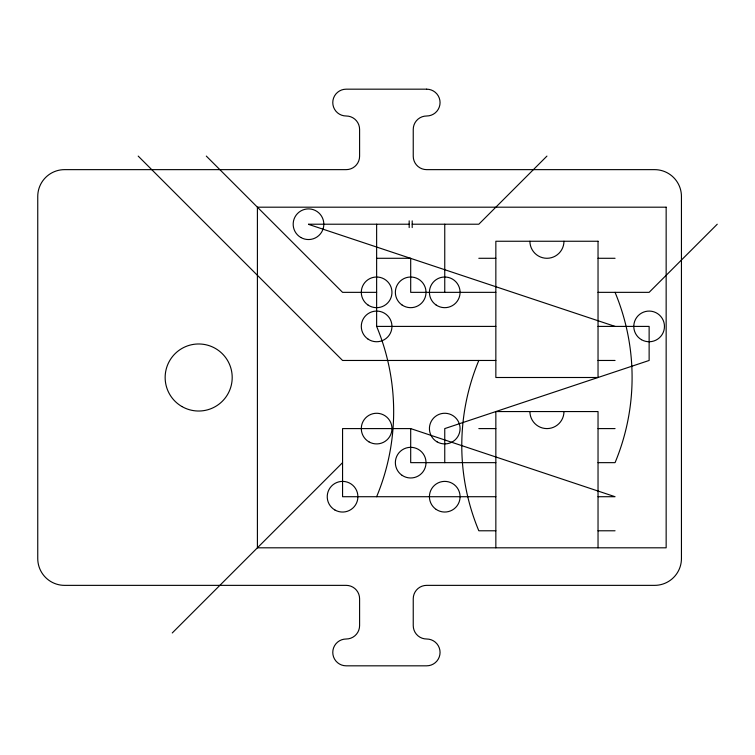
<?xml version="1.0" encoding="UTF-8"?>
<svg xmlns="http://www.w3.org/2000/svg" width="755" height="755" viewBox="0 0 755 755"><rect width="100%" height="100%" fill="white"/><g stroke="black" fill="none" stroke-linecap="round" stroke-linejoin="round"><path stroke-width="1.13" d="M546.941 156.096L478.812 224.216L412.202 224.216M172.253 632.964L342.562 462.655M717.25 224.216L649.13 292.345L598.035 292.345M308.502 224.216L409.182 224.216M376.632 258.286L410.692 258.286L410.692 292.345L495.846 292.345M478.812 258.286L495.846 258.286M598.035 258.286L615.061 258.286M376.632 292.345L342.562 292.345L206.313 156.096M376.632 496.715A221.404 221.404 0 0 0 376.632 326.405L495.846 326.405M598.035 326.405L649.13 326.405L649.13 360.465L444.752 428.595L444.752 462.655M495.846 360.465L342.562 360.465L138.193 156.096M598.035 360.465L615.061 360.465M598.035 496.715L615.061 496.715L410.692 428.595L342.562 428.595L342.562 496.715L495.846 496.715M478.812 428.595L495.846 428.595M598.035 428.595L615.061 428.595M495.846 462.655L410.692 462.655L410.692 428.595M598.035 462.655L615.061 462.655A221.404 221.404 0 0 0 615.061 292.345M495.846 530.784L478.812 530.784A221.404 221.404 0 0 1 478.812 360.465M598.035 530.784L615.061 530.784M308.502 224.358L615.061 326.405M598.035 547.809L598.035 411.56L495.846 411.56L495.846 547.809M444.752 224.216L444.752 292.345M412.202 220.866L412.202 227.576M409.182 220.866L409.182 227.576M376.632 224.216L376.632 326.405M563.966 411.56A17.035 17.035 0 0 1 546.941 428.595A17.035 17.035 0 0 1 529.906 411.56M563.966 241.251A17.035 17.035 0 0 1 546.941 258.286A17.035 17.035 0 0 1 529.906 241.251M426.65 89.175L346.186 89.175A13.411 13.411 0 0 0 332.776 102.586A13.411 13.411 0 0 0 346.186 115.996A13.411 13.411 0 0 1 359.597 129.407L359.597 156.228A13.411 13.411 0 0 1 346.186 169.639L64.571 169.639A26.821 26.821 0 0 0 37.75 196.46L37.75 558.54A26.821 26.821 0 0 0 64.571 585.361L346.186 585.361A13.411 13.411 0 0 1 359.597 598.772L359.597 625.593A13.411 13.411 0 0 1 346.186 639.004A13.411 13.411 0 0 0 332.776 652.414A13.411 13.411 0 0 0 346.186 665.825L426.65 665.825A13.411 13.411 0 0 0 440.061 652.414A13.411 13.411 0 0 0 426.65 639.004A13.411 13.411 0 0 1 413.24 625.593L413.24 598.772A13.411 13.411 0 0 1 426.65 585.361L654.623 585.361A26.821 26.821 0 0 0 681.444 558.54L681.444 196.46A26.821 26.821 0 0 0 654.623 169.639L426.65 169.639A13.411 13.411 0 0 1 413.24 156.228L413.24 129.407A13.411 13.411 0 0 1 426.65 115.996A13.411 13.411 0 0 0 440.061 102.586A13.411 13.411 0 0 0 426.65 89.175M666.155 207.191L257.408 207.191L257.408 547.809L666.155 547.809L666.155 207.191M598.035 241.251L495.846 241.251L495.846 377.5L598.035 377.5L598.035 241.251M368.034 339.099A15.326 15.326 0 0 0 391.92 327.5A15.326 15.326 0 0 0 369.931 312.617A15.326 15.326 0 0 0 368.034 339.099M402.104 475.348A15.326 15.326 0 0 0 425.98 463.749A15.326 15.326 0 0 0 403.991 448.866A15.326 15.326 0 0 0 402.104 475.348M334.899 509.993A15.326 15.326 0 0 0 357.898 496.715A15.326 15.326 0 0 0 334.899 483.445A15.326 15.326 0 0 0 334.899 509.993M368.968 441.864A15.326 15.326 0 0 0 391.958 428.595A15.326 15.326 0 0 0 368.968 415.316A15.326 15.326 0 0 0 368.968 441.864M436.163 509.408A15.326 15.326 0 0 0 460.04 497.809A15.326 15.326 0 0 0 438.051 482.926A15.326 15.326 0 0 0 436.163 509.408M641.457 339.684A15.326 15.326 0 0 0 664.457 326.405A15.326 15.326 0 0 0 641.457 313.136A15.326 15.326 0 0 0 641.457 339.684M437.088 441.864A15.326 15.326 0 0 0 460.078 428.595A15.326 15.326 0 0 0 437.088 415.316A15.326 15.326 0 0 0 437.088 441.864M368.034 305.039A15.326 15.326 0 0 0 391.92 293.44A15.326 15.326 0 0 0 369.931 278.557A15.326 15.326 0 0 0 368.034 305.039M436.163 305.039A15.326 15.326 0 0 0 460.04 293.44A15.326 15.326 0 0 0 438.051 278.557A15.326 15.326 0 0 0 436.163 305.039M181.908 406.53A33.522 33.522 0 0 0 232.2 377.5A33.522 33.522 0 0 0 181.908 348.47A33.522 33.522 0 0 0 181.908 406.53M402.104 305.039A15.326 15.326 0 0 0 425.98 293.44A15.326 15.326 0 0 0 403.991 278.557A15.326 15.326 0 0 0 402.104 305.039M300.839 237.495A15.326 15.326 0 0 0 323.829 224.216A15.326 15.326 0 0 0 300.839 210.947A15.326 15.326 0 0 0 300.839 237.495"/></g></svg>
